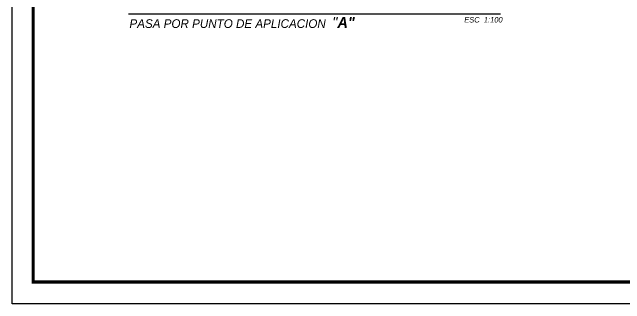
# Model space of a CAD drawing. Header units: millimetres. Extents: x 1217 to 2428, y 234 to 644.
# Drawn here: x 1978.52 to 2006.71, y 357.9 to 371.33 of the extents above; entities that cross this region are included whole.
import ezdxf

# ---------------------------------------------------------------- set-up
doc = ezdxf.new("R2010")
doc.units = ezdxf.units.MM
doc.layers.get('0').update_dxf_attribs({"lineweight": 5})
doc.layers.add('0.1', color=251, linetype='Continuous')
doc.styles.get("Standard").update_dxf_attribs({"font": 'arial.ttf'})

msp = doc.modelspace()

# ---------------------------------------------------------------- linework, layer by layer
at = {"layer": '0.1', "ltscale": 3}
for points in [[(1978.52436, 357.90321), (1978.52436, 447.90321), (2038.52436, 447.90321), (2038.52436, 357.90321), (1978.52436, 357.90321)], [(1983.8722, 371.25525), (2001.00233, 371.25525)]]:
    msp.add_lwpolyline(points, dxfattribs=at)
at = {"layer": '0.1', "ltscale": 3, "const_width": 0.15}
msp.add_lwpolyline([(1979.4884, 358.90321), (1979.4884, 446.90321), (2037.4884, 446.90321), (2037.4884, 358.90321)], close=True, dxfattribs=at)

# ---------------------------------------------------------------- texts
at = {"attachment_point": 5}
for s, insert, char_height, width in [('\\pxql;{\\fCentury Gothic|b0|i1|c0|p34;PASA POR PUNTO DE APLICACION  \\H1.25x;"\\fCentury Gothic|b1|i1|c0|p34;A"}', (1990.3557, 370.8519), 0.4, 12.8758612), ('{\\fCentury Gothic|b0|i1|c0|p34;ESC  1:100}', (2000.20852, 370.97873), 0.25, 16.0948265)]:
    msp.add_mtext(s, dxfattribs=dict(at, insert=insert, char_height=char_height, width=width))

doc.saveas('drawing.dxf')
